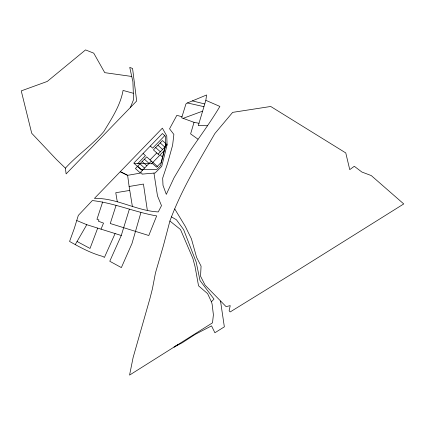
<?xml version="1.0" encoding="UTF-8"?>
<svg xmlns="http://www.w3.org/2000/svg" width="425" height="425" viewBox="0 0 425 425"><rect width="100%" height="100%" fill="white"/><g stroke="black" fill="none" stroke-linecap="round" stroke-linejoin="round"><path stroke-width="0.64" d="M205.838 100.327L206.582 94.982L186.623 103.296L185.927 104.008L181.656 117.799L194.028 122.336L199.001 123.261L205.838 100.327L219.879 106.431C210.534 122.172 199.601 136.882 189.359 151.964L174.011 177.82L166.303 194.384L162.998 185.311L162.679 178.096L167.482 163.667L172.614 145.196L173.878 134.449L169.559 128.812L176.858 115.318L181.958 116.753M165.777 144.128L161.234 162.366L156.575 167.179L152.814 163.768L134.231 163.492M169.899 221.032L163.391 245.703L155.46 272.951L152.357 289.09L149.993 298.339L133.099 357.59L129.567 375.094L212.516 322.825L213.398 314.782L212.091 303.981L211.395 301.745L207.623 293.648L198.544 285.828L195.032 266.517L192.86 258.379L180.487 229.505L169.899 221.032C181.215 190.118 198.448 161.914 214.875 133.535L232.645 112.375L270.72 106.478L345.769 152.931L349.743 169.633L354.296 166.287L361.893 172.045L371.269 175.573L403.75 203.936L295.715 271.548L230.137 311.971L229.128 310.707L230.222 305.623L226.084 306.627L205.105 285.17L200.552 276.239L201.067 266.135L196.6 257.369L191.409 238.786L185.284 226.355L174.776 208.999M116.052 205.429L110.256 223.518L148.792 235.514L156.671 215.911C134.9 212.176 114.341 203.023 92.331 200.563L78.312 215.406L74.274 228.512L69.578 241.448C80.24 247.462 91.056 253.295 102.972 256.477L104.391 257.476L115.101 233.559M140.919 212.553L131.989 243.488L121.364 267.591L109.767 261.253L121.274 235.492L129.381 209.143M194.028 122.336L190.613 133.896L197.923 139.156M199.001 123.261L198.262 125.598L207.708 125.726M102.669 201.933L96.958 219.316L98.924 219.938L98.398 221.218L103.519 223.114L101.033 229.155M97.702 228.113L90.026 248.439L77.058 241.496M130.374 107.504L133.572 99.609L132.903 81.701L129.742 67.389L132.573 68.483L136.675 100.969L66.119 173.91L65.402 168.167L56.382 159.428L31.716 133.264L21.25 90.881L47.255 81.441L85.547 49.906L93.744 53.167L104.747 72.654L131.686 76.452M75.31 244.513L86.785 224.697L121.274 235.492M137.801 163.519L145.451 155.614L143.103 153.483M164.757 135.649L152.66 148.16L150.312 146.035M150.025 159.912L156.782 152.92M151.332 161.091L140.069 172.736L135.416 168.518L146.678 156.873L152.819 162.44M158.089 154.105L167.099 144.787L166.759 135.92L162.371 128.153L94.43 198.395C116.657 197.864 136.223 210.8 158.275 211.921L161.489 205.652L157.489 195.888L153.956 173.087M151.544 163.758L159.577 155.454L153.436 149.887L162.446 140.569L167.099 144.787L161.718 166.403L155.083 172.986L141.982 174.138L141.775 172.858L127.633 175.328L120.254 171.695M164.124 150.753L160.103 154.907L162.541 157.112M211.395 301.745L214.003 299.099L200.021 280.553L196.175 262.05L183.616 229.585L176.407 219.757L171.445 216.872M65.402 168.167C77.302 154.96 92.337 145.021 103.854 131.532C111.653 118.57 120.371 105.575 123.064 90.435L133.259 93.245M177.82 344.691L173.99 347.113L182.123 342.832L195.213 334.353L211.538 325.879L214.901 332.77L224.352 326.836L220.522 301.07M183.133 118.341L202.544 111.175M132.393 206.539L129.12 186.495L143.448 184.067L147.305 210.136M129.678 190.432L115.765 192.722L117.295 201.79M187.452 102.951L203.904 106.67M192.387 100.895L204.685 103.95M76.819 220.538L86.785 224.697M120.259 171.689L127.633 175.328L129.12 186.495M160.193 142.901L164.847 147.119M157.941 145.228L162.594 149.446M155.688 147.56L160.342 151.773M152.899 162.361L157.346 166.387M144.426 159.2L149.079 163.418M142.173 161.532L146.827 165.75M139.921 163.859L144.574 168.077M137.668 166.191L142.322 170.404M165.798 144.702L160.618 165.5L156.841 169.405L140.627 169.288L133.801 163.104L162.414 133.524L165.474 136.298L165.798 144.702"/></g></svg>
